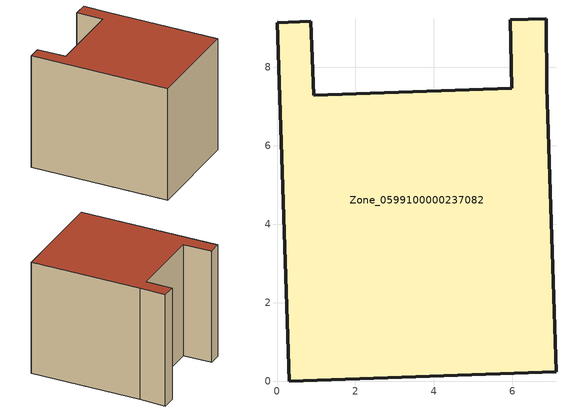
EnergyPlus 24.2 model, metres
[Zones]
Zone_0599100000237082
 floor ground (C_G): 5.99,7.46 5.94,9.21 6.86,9.23 6.88,7.5 7.11,0.24 0.31,0 0,9.14 0.86,9.17 0.93,7.29 z0
 wall outside (C_F): 5.94,9.21 5.99,7.46 0.93,7.29 0.86,9.17 0,9.14 0.31,0 7.11,0.24 6.88,7.5 6.86,9.23 5.94,9.21 z0:7.65
 roof outside (C_R): 0,9.14 0.31,0 7.11,0.24 6.88,7.5 6.86,9.23 5.94,9.21 5.99,7.46 0.93,7.29 0.86,9.17 z7.65
[BUILDING]
Pand.0599100000237082: North Axis=0; Terrain=City; Loads Convergence Tolerance Value=0.04; Temperature Convergence Tolerance Value=0.4; Solar Distribution=FullExterior; Maximum Number of Warmup Days=25; Minimum Number of Warmup Days=1
[Site:Location]
Rotterdam.The.Hague.AP_ZH_NLD Design_Conditions: Latitude=51.96; Longitude=4.45; Time Zone=1; Elevation=-4.5
[SITE:GROUNDTEMPERATURE:BUILDINGSURFACE]
18, 18, 18, 18, 18, 18, 18, 18, 18, 18, 18, 18
[MATERIAL] Thermal Absorptance=0.9; Solar Absorptance=0.7; Visible Absorptance=0.7
Name | Roughness | Thickness | Conductivity | Density | Specific Heat
G.TI.1946 | MediumSmooth | 0.15 | 1 | 540 | 1210
F.TI.1946 | Rough | 0.3 | 0.857143 | 1920 | 840
R.TI.1946 | MediumRough | 0.2 | 0.1 | 1500 | 1000
[CONSTRUCTION]
C_G: G.TI.1946
C_F: F.TI.1946
C_R: R.TI.1946
[ZONE]
Zone_0599100000237082: Type=1; Multiplier=1; Ceiling Height=Autocalculate; Volume=Autocalculate; Floor Area=autocalculate; Part of Total Floor Area=Yes
[ZONEINFILTRATION:DESIGNFLOWRATE]
Infil_Zone_0599100000237082: Zone or ZoneList or Space or SpaceList=Zone_0599100000237082; Schedule=AlwaysOn; Design Flow Rate Calculation Method=Flow/Area; Flow Rate per Floor Area=0.003; Constant Term Coefficient=1; Temperature Term Coefficient=0; Velocity Term Coefficient=0; Velocity Squared Term Coefficient=0
[HVACTEMPLATE:ZONE:IDEALLOADSAIRSYSTEM]
Zone_0599100000237082: Maximum Heating Supply Air Temperature=50; Minimum Cooling Supply Air Temperature=13; Maximum Heating Supply Air Humidity Ratio=0.0156; Minimum Cooling Supply Air Humidity Ratio=0.0077; Heating Limit=NoLimit; Cooling Limit=NoLimit; Dehumidification Control Type=ConstantSensibleHeatRatio; Cooling Sensible Heat Ratio=0.7; Dehumidification Setpoint=60; Humidification Control Type=None; Humidification Setpoint=30; Outdoor Air Method=None; Outdoor Air Flow Rate per Person=0.00944; Outdoor Air Flow Rate per Zone Floor Area=0; Outdoor Air Flow Rate per Zone=0; Demand Controlled Ventilation Type=None; Outdoor Air Economizer Type=NoEconomizer; Heat Recovery Type=None; Sensible Heat Recovery Effectiveness=0.7; Latent Heat Recovery Effectiveness=0.65
[ZONECONTROL:THERMOSTAT]
ThermostatControl_Zone_0599100000237082: Zone or ZoneList=Zone_0599100000237082; Control Type Schedule=DualSetpointControlType; Control 1=Thermostat_Zone_0599100000237082; Temperature Difference Between Cutout And Setpoint=0
[THERMOSTATSETPOINT:DUALSETPOINT]
Thermostat_Zone_0599100000237082: Heating Setpoint Temperature Schedule=HeatingSetpoint_Zone_0599100000237082; Cooling Setpoint Temperature Schedule=CoolingSetpoint_Zone_0599100000237082
[SCHEDULE:COMPACT]
HeatingSetpoint_Zone_0599100000237082: Through: 12/31, For: AllDays, Until: 24:00, 21
CoolingSetpoint_Zone_0599100000237082: Through: 12/31, For: AllDays, Until: 24:00, 24
DualSetpointControlType: Through: 12/31, For: AllDays, Until: 24:00, 4
AlwaysOn: Through: 12/31, For: AllDays, Until: 24:00, 1
